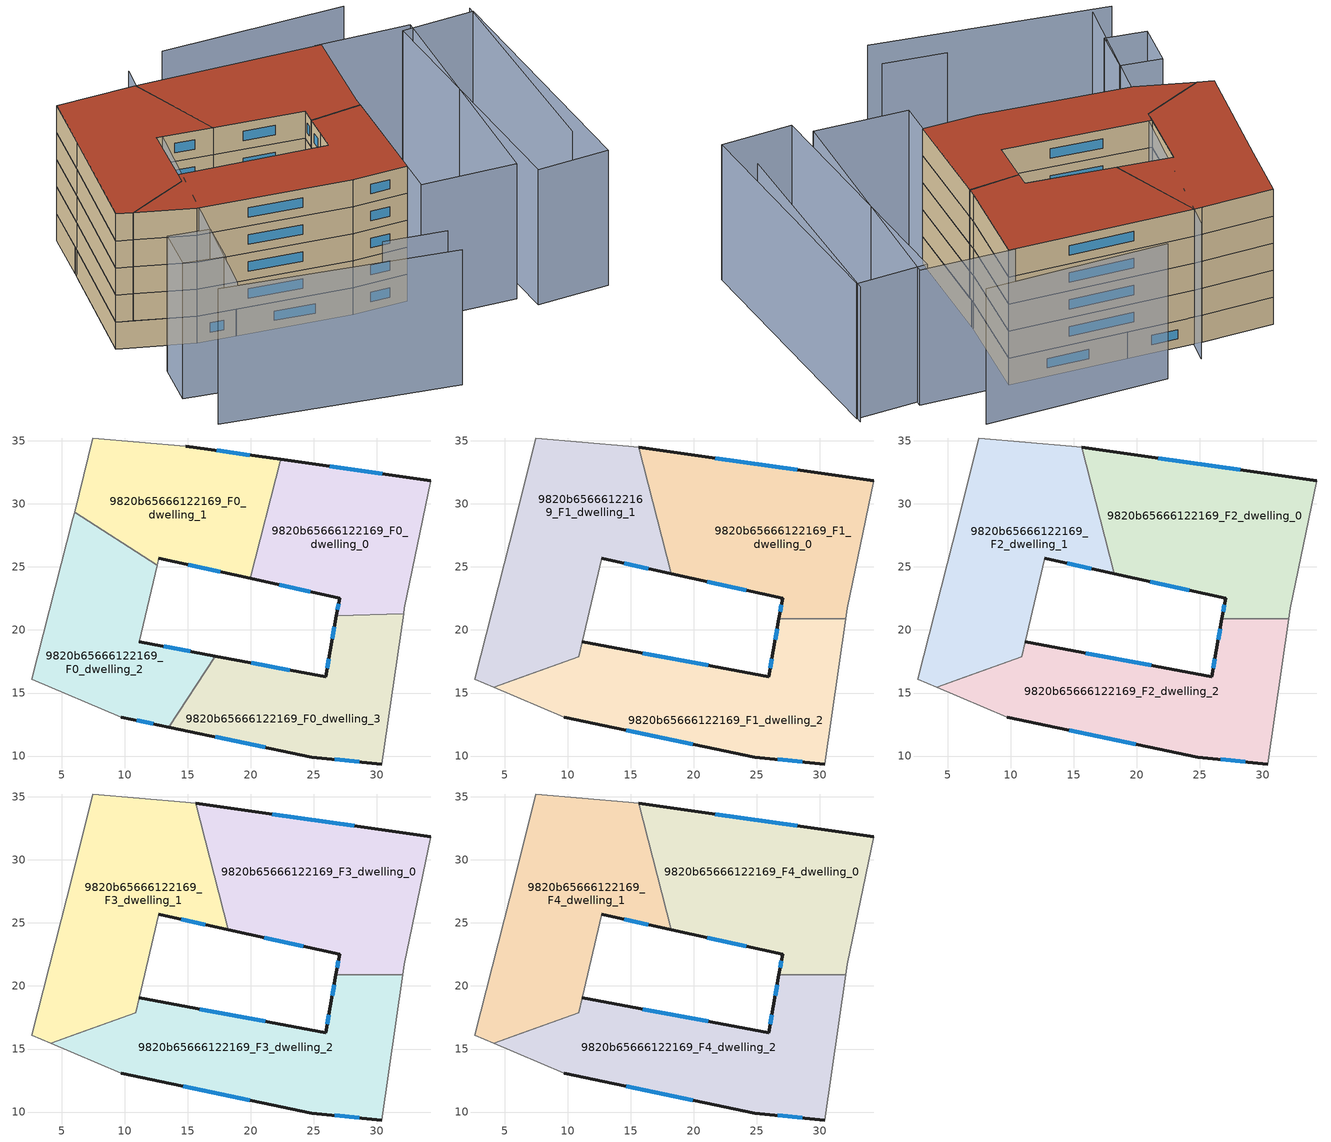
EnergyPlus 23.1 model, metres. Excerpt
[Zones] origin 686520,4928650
9820b65666122169_F0_dwelling_0
 floor ground (EU_floor_Construction): 34.3,31.85 32.18,21.72 32.12,21.31 26.8,21.14 27.05,22.54 19.94,24.1 22.37,33.53 z0
 wall outside (EU_wall_Construction): 19.94,24.1 27.05,22.54 26.8,21.14 / 34.3,31.85 22.37,33.53 z0:3
 wall adiabatic (EU_wall_Construction): 32.12,21.31 32.18,21.72 34.3,31.85 z0:3
 wall to 9820b65666122169_F0_dwelling_1 (EU_wall_Construction): 22.37,33.53 19.94,24.1 z0:3
 wall to 9820b65666122169_F0_dwelling_3 (EU_wall_Construction): 26.8,21.14 32.12,21.31 z0:3
 window (EU_Window_Construction): 26.97,22.08 26.88,21.59 / 22.25,23.59 24.74,23.04 / 30.42,32.39 26.25,32.98 z0.98:2.02
9820b65666122169_F0_dwelling_1
 floor ground (EU_floor_Construction): 22.37,33.53 19.94,24.1 12.69,25.69 12.56,25.13 6.03,29.35 7.47,35.24 14.83,34.6 z0
 wall outside (EU_wall_Construction): 22.37,33.53 14.83,34.6 / 12.69,25.69 19.94,24.1 z0:3
 wall adiabatic (EU_wall_Construction): 12.56,25.13 12.69,25.69 / 14.83,34.6 7.47,35.24 6.03,29.35 z0:3
 wall to 9820b65666122169_F0_dwelling_2 (EU_wall_Construction): 6.02,29.35 12.56,25.13 z0:3
 window (EU_Window_Construction): 19.92,33.88 17.29,34.25 / 15.05,25.17 17.58,24.61 z0.98:2.02
9820b65666122169_F0_dwelling_2
 floor ground (EU_floor_Construction): 12.56,25.13 11.13,19.07 17.18,17.93 13.48,12.29 9.72,13.08 2.6,16.08 5.89,28.82 6.03,29.35 z0
 wall outside (EU_wall_Construction): 17.18,17.93 11.13,19.07 / 9.72,13.08 13.48,12.29 z0:3
 wall adiabatic (EU_wall_Construction): 6.03,29.35 5.89,28.82 2.6,16.08 9.72,13.08 / 11.13,19.07 12.56,25.13 z0:3
 wall to 9820b65666122169_F0_dwelling_3 (EU_wall_Construction): 13.48,12.29 17.18,17.93 z0:3
 window (EU_Window_Construction): 15.21,18.3 13.1,18.7 / 10.95,12.82 12.26,12.54 z0.98:2.02
9820b65666122169_F0_dwelling_3
 floor ground (EU_floor_Construction): 32.12,21.31 30.39,9.37 24.85,9.91 13.48,12.29 17.18,17.93 25.95,16.29 26.31,18.41 26.8,21.14 z0
 wall outside (EU_wall_Construction): 13.48,12.29 24.85,9.91 30.39,9.37 / 26.8,21.14 26.31,18.41 25.95,16.29 17.18,17.93 z0:3
 wall adiabatic (EU_wall_Construction): 30.39,9.37 32.12,21.31 z0:3
 window (EU_Window_Construction): 17.18,11.51 21.16,10.68 / 23.1,16.82 20.03,17.4 / 26.2,17.72 26.07,16.98 / 26.64,20.25 26.47,19.29 / 26.65,9.73 28.59,9.54 z0.98:2.02
9820b65666122169_F1_dwelling_0
 floor to 9820b65666122169_F0_dwelling_0 (EU_floor_Construction): 34.3,31.85 32.18,21.72 32.12,21.31 26.8,21.14 27.05,22.54 19.94,24.1 22.37,33.53 z3
 floor to 9820b65666122169_F0_dwelling_1 (EU_floor_Construction): 22.37,33.53 19.94,24.1 18.2,24.48 15.63,34.48 z3
 floor to 9820b65666122169_F0_dwelling_3 (EU_floor_Construction): 32.12,21.31 32.06,20.9 26.76,20.9 26.8,21.14 z3
 wall outside (EU_wall_Construction): 18.2,24.48 27.05,22.54 26.76,20.9 / 34.3,31.85 15.63,34.48 z3:6
 wall adiabatic (EU_wall_Construction): 32.06,20.9 32.18,21.72 34.3,31.85 z3:6
 wall to 9820b65666122169_F1_dwelling_1 (EU_wall_Construction): 15.63,34.48 18.2,24.48 z3:6
 wall to 9820b65666122169_F1_dwelling_2 (EU_wall_Construction): 26.76,20.9 32.06,20.9 z3:6
 window (EU_Window_Construction): 26.96,22 26.85,21.43 / 21.08,23.85 24.17,23.17 / 28.23,32.7 21.7,33.63 z3.98:5.02
9820b65666122169_F1_dwelling_1
 floor to 9820b65666122169_F0_dwelling_1 (EU_floor_Construction): 15.63,34.48 18.2,24.48 12.69,25.69 12.56,25.13 6.02,29.35 7.47,35.24 14.83,34.6 z3
 floor to 9820b65666122169_F0_dwelling_2 (EU_floor_Construction): 12.56,25.13 10.86,17.89 4.11,15.44 2.6,16.08 5.89,28.82 6.02,29.35 z3
 wall outside (EU_wall_Construction): 12.69,25.69 18.2,24.48 z3:6
 wall adiabatic (EU_wall_Construction): 15.63,34.48 14.83,34.6 7.47,35.24 5.89,28.82 2.6,16.08 4.11,15.44 6.41,16.28 / 11.13,19.07 12.69,25.69 / 6.42,16.28 10.86,17.89 z3:6
 wall to 9820b65666122169_F1_dwelling_2 (EU_wall_Construction): 10.86,17.89 11.13,19.07 z3:6
 window (EU_Window_Construction): 14.48,25.29 16.41,24.87 z3.98:5.02
9820b65666122169_F1_dwelling_2
 floor to 9820b65666122169_F0_dwelling_3 (EU_floor_Construction): 32.06,20.9 30.39,9.37 24.85,9.91 13.49,12.29 17.18,17.93 25.95,16.29 26.31,18.41 26.76,20.9 z3
 floor to 9820b65666122169_F0_dwelling_2 (EU_floor_Construction): 17.18,17.93 13.49,12.29 9.72,13.08 4.11,15.44 10.86,17.89 11.13,19.07 z3
 wall outside (EU_wall_Construction): 26.76,20.9 26.31,18.41 25.95,16.29 11.13,19.07 / 9.72,13.08 24.85,9.91 30.39,9.37 z3:6
 wall adiabatic (EU_wall_Construction): 10.86,17.89 4.11,15.44 9.72,13.08 / 30.39,9.37 32.06,20.9 z3:6
 window (EU_Window_Construction): 21.13,17.19 15.95,18.16 / 26.2,17.72 26.07,16.98 / 26.61,20.09 26.46,19.22 / 26.65,9.73 28.59,9.54 / 14.64,12.05 19.93,10.94 z3.98:5.02
9820b65666122169_F2_dwelling_0
 floor to 9820b65666122169_F1_dwelling_0 (EU_floor_Construction): 34.3,31.85 32.18,21.72 32.06,20.9 26.76,20.9 27.05,22.54 18.2,24.48 15.63,34.48 z6
 wall outside (EU_wall_Construction): 18.2,24.48 27.05,22.54 26.76,20.9 / 34.3,31.85 15.63,34.48 z6:9
 wall adiabatic (EU_wall_Construction): 32.06,20.9 32.18,21.72 34.3,31.85 z6:9
 wall to 9820b65666122169_F2_dwelling_1 (EU_wall_Construction): 15.63,34.48 18.2,24.48 z6:9
 wall to 9820b65666122169_F2_dwelling_2 (EU_wall_Construction): 26.76,20.9 32.06,20.9 z6:9
 window (EU_Window_Construction): 26.96,22 26.85,21.43 / 21.08,23.85 24.17,23.17 / 28.23,32.7 21.7,33.63 z6.98:8.02
9820b65666122169_F2_dwelling_1
 floor to 9820b65666122169_F1_dwelling_1 (EU_floor_Construction): 15.63,34.48 18.2,24.48 12.69,25.69 10.86,17.89 4.11,15.44 2.6,16.08 5.89,28.82 7.47,35.24 14.83,34.6 z6
 wall outside (EU_wall_Construction): 12.69,25.69 18.2,24.48 z6:9
 wall adiabatic (EU_wall_Construction): 15.63,34.48 14.83,34.6 7.47,35.24 5.89,28.82 2.6,16.08 4.11,15.44 6.41,16.28 / 11.13,19.07 12.69,25.69 / 6.42,16.28 10.86,17.89 z6:9
 wall to 9820b65666122169_F2_dwelling_2 (EU_wall_Construction): 10.86,17.89 11.13,19.07 z6:9
 window (EU_Window_Construction): 14.48,25.29 16.41,24.87 z6.98:8.02
9820b65666122169_F2_dwelling_2
 floor to 9820b65666122169_F1_dwelling_2 (EU_floor_Construction): 32.06,20.9 30.39,9.37 24.85,9.91 9.72,13.08 4.11,15.44 10.86,17.89 11.13,19.07 25.95,16.29 26.31,18.41 26.76,20.9 z6
 wall outside (EU_wall_Construction): 26.76,20.9 26.31,18.41 25.95,16.29 11.13,19.07 / 9.72,13.08 24.85,9.91 30.39,9.37 z6:9
 wall adiabatic (EU_wall_Construction): 10.86,17.89 4.11,15.44 9.72,13.08 / 30.39,9.37 32.06,20.9 z6:9
 window (EU_Window_Construction): 21.13,17.19 15.95,18.16 / 26.2,17.72 26.07,16.98 / 26.61,20.09 26.46,19.22 / 26.65,9.73 28.59,9.54 / 14.64,12.05 19.93,10.94 z6.98:8.02
9820b65666122169_F3_dwelling_0
 floor to 9820b65666122169_F2_dwelling_0 (EU_floor_Construction): 34.3,31.85 32.18,21.72 32.06,20.9 26.76,20.9 27.05,22.54 18.2,24.48 15.63,34.48 z9
 wall outside (EU_wall_Construction): 18.2,24.48 27.05,22.54 26.76,20.9 / 34.3,31.85 15.63,34.48 z9:12
 wall adiabatic (EU_wall_Construction): 32.06,20.9 32.18,21.72 34.3,31.85 z9:12
 wall to 9820b65666122169_F3_dwelling_1 (EU_wall_Construction): 15.63,34.48 18.2,24.48 z9:12
 wall to 9820b65666122169_F3_dwelling_2 (EU_wall_Construction): 26.76,20.9 32.06,20.9 z9:12
 window (EU_Window_Construction): 26.96,22 26.85,21.43 / 21.08,23.85 24.17,23.17 / 28.23,32.7 21.7,33.63 z9.98:11.02
9820b65666122169_F3_dwelling_1
 floor to 9820b65666122169_F2_dwelling_1 (EU_floor_Construction): 15.63,34.48 18.2,24.48 12.69,25.69 10.86,17.89 4.11,15.44 2.6,16.08 5.89,28.82 7.47,35.24 14.83,34.6 z9
 wall outside (EU_wall_Construction): 12.69,25.69 18.2,24.48 z9:12
 wall adiabatic (EU_wall_Construction): 15.63,34.48 14.83,34.6 7.47,35.24 5.89,28.82 2.6,16.08 4.11,15.44 6.41,16.28 / 11.13,19.07 12.69,25.69 / 6.42,16.28 10.86,17.89 z9:12
 wall to 9820b65666122169_F3_dwelling_2 (EU_wall_Construction): 10.86,17.89 11.13,19.07 z9:12
 window (EU_Window_Construction): 14.48,25.29 16.41,24.87 z9.98:11.02
9820b65666122169_F3_dwelling_2
 floor to 9820b65666122169_F2_dwelling_2 (EU_floor_Construction): 32.06,20.9 30.39,9.37 24.85,9.91 9.72,13.08 4.11,15.44 10.86,17.89 11.13,19.07 25.95,16.29 26.31,18.41 26.76,20.9 z9
 wall outside (EU_wall_Construction): 26.76,20.9 26.31,18.41 25.95,16.29 11.13,19.07 / 9.72,13.08 24.85,9.91 30.39,9.37 z9:12
 wall adiabatic (EU_wall_Construction): 10.86,17.89 4.11,15.44 9.72,13.08 / 30.39,9.37 32.06,20.9 z9:12
 window (EU_Window_Construction): 21.13,17.19 15.95,18.16 / 26.2,17.72 26.07,16.98 / 26.61,20.09 26.46,19.22 / 26.65,9.73 28.59,9.54 / 14.64,12.05 19.93,10.94 z9.98:11.02
9820b65666122169_F4_dwelling_0
 floor to 9820b65666122169_F3_dwelling_0 (EU_floor_Construction): 34.3,31.85 32.18,21.72 32.06,20.9 26.76,20.9 27.05,22.54 18.2,24.48 15.63,34.48 z12
 wall outside (EU_wall_Construction): 18.2,24.48 27.05,22.54 26.76,20.9 / 34.3,31.85 15.63,34.48 z12:15
 wall adiabatic (EU_wall_Construction): 32.06,20.9 32.18,21.72 34.3,31.85 z12:15
 wall to 9820b65666122169_F4_dwelling_1 (EU_wall_Construction): 15.63,34.48 18.2,24.48 z12:15
 wall to 9820b65666122169_F4_dwelling_2 (EU_wall_Construction): 26.76,20.9 32.06,20.9 z12:15
 window (EU_Window_Construction): 26.96,22 26.85,21.43 / 21.08,23.85 24.17,23.17 / 28.23,32.7 21.7,33.63 z12.98:14.02
 roof outside (EU_roof_Construction): 32.06,20.9 32.18,21.72 34.3,31.85 15.63,34.48 18.2,24.48 27.05,22.54 26.76,20.9 z15
9820b65666122169_F4_dwelling_1
 floor to 9820b65666122169_F3_dwelling_1 (EU_floor_Construction): 15.63,34.48 18.2,24.48 12.69,25.69 10.86,17.89 4.11,15.44 2.6,16.08 5.89,28.82 7.47,35.24 14.83,34.6 z12
 wall outside (EU_wall_Construction): 12.69,25.69 18.2,24.48 z12:15
 wall adiabatic (EU_wall_Construction): 15.63,34.48 14.83,34.6 7.47,35.24 5.89,28.82 2.6,16.08 4.11,15.44 6.41,16.28 / 11.13,19.07 12.69,25.69 / 6.42,16.28 10.86,17.89 z12:15
 wall to 9820b65666122169_F4_dwelling_2 (EU_wall_Construction): 10.86,17.89 11.13,19.07 z12:15
 window (EU_Window_Construction): 14.48,25.29 16.41,24.87 z12.98:14.02
 roof outside (EU_roof_Construction): 10.86,17.89 12.69,25.69 18.2,24.48 15.63,34.48 14.83,34.6 7.47,35.24 5.89,28.82 2.6,16.08 4.11,15.44 z15
9820b65666122169_F4_dwelling_2
 floor to 9820b65666122169_F3_dwelling_2 (EU_floor_Construction): 32.06,20.9 30.39,9.37 24.85,9.91 9.72,13.08 4.11,15.44 10.86,17.89 11.13,19.07 25.95,16.29 26.31,18.41 26.76,20.9 z12
 wall outside (EU_wall_Construction): 26.76,20.9 26.31,18.41 25.95,16.29 11.13,19.07 / 9.72,13.08 24.85,9.91 30.39,9.37 z12:15
 wall adiabatic (EU_wall_Construction): 10.86,17.89 4.11,15.44 9.72,13.08 / 30.39,9.37 32.06,20.9 z12:15
 window (EU_Window_Construction): 21.13,17.19 15.95,18.16 / 26.2,17.72 26.07,16.98 / 26.61,20.09 26.46,19.22 / 26.65,9.73 28.59,9.54 / 14.64,12.05 19.93,10.94 z12.98:14.02
 roof outside (EU_roof_Construction): 30.39,9.37 32.06,20.9 26.76,20.9 26.31,18.41 25.95,16.29 11.13,19.07 10.86,17.89 4.11,15.44 9.72,13.08 24.85,9.91 z15
shading: 4.19,-0.12 27.43,-5.84 / 21.67,-0.87 27.91,-2.31 / 16.37,36.98 6.29,-0.05 / 46.87,6.83 49.56,30.28 / 39.58,36.61 20.89,38.47 / 3.59,5.42 4.79,10.28 / 4.79,10.28 8.89,9.26 / 8.89,9.26 7.68,4.41 / 7.68,4.41 3.59,5.42 / 49.54,29.67 48.08,2.22 / 48.08,2.22 40.69,2.61 / 40.69,2.61 42.15,30.06 / 42.15,30.06 49.54,29.67 / 29.9,5.95 33.67,32.03 / 33.67,32.03 43.28,30.64 / 43.28,30.64 39.5,4.56 / 39.5,4.56 29.9,5.95 z0:15
[Building]
EU S2 Campaign: North Axis=0; Terrain=City; Solar Distribution=FullExterior
[Site:Location]
Bologna: Latitude=44.5; Longitude=11.25; Time Zone=1; Elevation=37
[SizingPeriod:WeatherFileDays]
AnnualSizingPeriod: Begin Month=1; Begin Day of Month=1; End Month=12; End Day of Month=31; Day of Week for Start Day=Monday; Use Weather File Daylight Saving Period=No; Use Weather File Rain and Snow Indicators=No
[MATERIAL]
EU_InternalMass_Material: Roughness=MediumRough; Thickness=0.1; Conductivity=1; Density=1800; Specific Heat=900; Thermal Absorptance=0.9; Solar Absorptance=0.7; Visible Absorptance=0.7
[MATERIAL:NOMASS] Roughness=MediumRough; Thermal Absorptance=0.9; Solar Absorptance=0.7; Visible Absorptance=0.7
Name | Thermal Resistance
EU_wall_NoMass | 0.905828
EU_roof_NoMass | 0.37593
EU_floor_NoMass | 0.67114
[WINDOWMATERIAL:SIMPLEGLAZINGSYSTEM]
EU_Window_SimpleGlazing: UFactor=4.52486; Solar Heat Gain Coefficient=0.85; Visible Transmittance=0.85
[CONSTRUCTION]
EU_wall_Construction: EU_wall_NoMass
EU_roof_Construction: EU_roof_NoMass
EU_floor_Construction: EU_floor_NoMass
EU_InternalMass_Construction: EU_InternalMass_Material
EU_Window_Construction: EU_Window_SimpleGlazing
[ZONE] Type=1; Multiplier=1; Ceiling Height=autocalculate; Floor Area=autocalculate; Part of Total Floor Area=Yes
Name | Volume
9820b65666122169_F0_dwelling_0 | 386.117
9820b65666122169_F1_dwelling_0 | 514.816
9820b65666122169_F2_dwelling_0; 9820b65666122169_F3_dwelling_0; 9820b65666122169_F4_dwelling_0 | 514.821
9820b65666122169_F0_dwelling_1 | 386.112
9820b65666122169_F1_dwelling_1 | 511.226
9820b65666122169_F2_dwelling_1; 9820b65666122169_F3_dwelling_1; 9820b65666122169_F4_dwelling_1 | 511.23
9820b65666122169_F0_dwelling_2 | 386.109
9820b65666122169_F1_dwelling_2 | 518.405
9820b65666122169_F2_dwelling_2; 9820b65666122169_F3_dwelling_2; 9820b65666122169_F4_dwelling_2 | 518.408
9820b65666122169_F0_dwelling_3 | 386.136
[INTERNALMASS] Construction=EU_InternalMass_Construction
Name | Zone or ZoneList | Surface Area
9820b65666122169_F0_dwelling_0_EU_InternalMass | 9820b65666122169_F0_dwelling_0 | 128.706
9820b65666122169_F0_dwelling_1_EU_InternalMass | 9820b65666122169_F0_dwelling_1 | 128.704
9820b65666122169_F0_dwelling_2_EU_InternalMass | 9820b65666122169_F0_dwelling_2 | 128.703
9820b65666122169_F0_dwelling_3_EU_InternalMass | 9820b65666122169_F0_dwelling_3 | 128.712
9820b65666122169_F1_dwelling_0_EU_InternalMass | 9820b65666122169_F1_dwelling_0 | 171.607
9820b65666122169_F1_dwelling_1_EU_InternalMass | 9820b65666122169_F1_dwelling_1 | 170.413
9820b65666122169_F1_dwelling_2_EU_InternalMass | 9820b65666122169_F1_dwelling_2 | 172.801
9820b65666122169_F2_dwelling_0_EU_InternalMass | 9820b65666122169_F2_dwelling_0 | 171.607
9820b65666122169_F2_dwelling_1_EU_InternalMass | 9820b65666122169_F2_dwelling_1 | 170.413
9820b65666122169_F2_dwelling_2_EU_InternalMass | 9820b65666122169_F2_dwelling_2 | 172.801
9820b65666122169_F3_dwelling_0_EU_InternalMass | 9820b65666122169_F3_dwelling_0 | 171.607
9820b65666122169_F3_dwelling_1_EU_InternalMass | 9820b65666122169_F3_dwelling_1 | 170.413
9820b65666122169_F3_dwelling_2_EU_InternalMass | 9820b65666122169_F3_dwelling_2 | 172.801
9820b65666122169_F4_dwelling_0_EU_InternalMass | 9820b65666122169_F4_dwelling_0 | 171.607
9820b65666122169_F4_dwelling_1_EU_InternalMass | 9820b65666122169_F4_dwelling_1 | 170.413
9820b65666122169_F4_dwelling_2_EU_InternalMass | 9820b65666122169_F4_dwelling_2 | 172.801
[OTHEREQUIPMENT] Fuel Type=Electricity; Design Level Calculation Method=Watts/Area; Power per Zone Floor Area=1; Fraction Latent=0; Fraction Radiant=0; Fraction Lost=0; Carbon Dioxide Generation Rate=0; EndUse Subcategory=EU_Step8_InternalGains
Name | Zone or ZoneList or Space or SpaceList | Schedule
EU_Step8_InternalGain_9820b65666122169_F0_dwelling_0_f000 | 9820b65666122169_F0_dwelling_0 | EU_Step8_GainSchedule_9820b65666122169_F0_dwelling_0_f000
EU_Step8_InternalGain_9820b65666122169_F0_dwelling_1_f000 | 9820b65666122169_F0_dwelling_1 | EU_Step8_GainSchedule_9820b65666122169_F0_dwelling_1_f000
EU_Step8_InternalGain_9820b65666122169_F0_dwelling_2_f000 | 9820b65666122169_F0_dwelling_2 | EU_Step8_GainSchedule_9820b65666122169_F0_dwelling_2_f000
EU_Step8_InternalGain_9820b65666122169_F0_dwelling_3_f000 | 9820b65666122169_F0_dwelling_3 | EU_Step8_GainSchedule_9820b65666122169_F0_dwelling_3_f000
EU_Step8_InternalGain_9820b65666122169_F1_dwelling_0_f000 | 9820b65666122169_F1_dwelling_0 | EU_Step8_GainSchedule_9820b65666122169_F1_dwelling_0_f000
EU_Step8_InternalGain_9820b65666122169_F1_dwelling_1_f000 | 9820b65666122169_F1_dwelling_1 | EU_Step8_GainSchedule_9820b65666122169_F1_dwelling_1_f000
EU_Step8_InternalGain_9820b65666122169_F1_dwelling_2_f000 | 9820b65666122169_F1_dwelling_2 | EU_Step8_GainSchedule_9820b65666122169_F1_dwelling_2_f000
EU_Step8_InternalGain_9820b65666122169_F2_dwelling_0_f000 | 9820b65666122169_F2_dwelling_0 | EU_Step8_GainSchedule_9820b65666122169_F2_dwelling_0_f000
EU_Step8_InternalGain_9820b65666122169_F2_dwelling_1_f000 | 9820b65666122169_F2_dwelling_1 | EU_Step8_GainSchedule_9820b65666122169_F2_dwelling_1_f000
EU_Step8_InternalGain_9820b65666122169_F2_dwelling_2_f000 | 9820b65666122169_F2_dwelling_2 | EU_Step8_GainSchedule_9820b65666122169_F2_dwelling_2_f000
EU_Step8_InternalGain_9820b65666122169_F3_dwelling_0_f000 | 9820b65666122169_F3_dwelling_0 | EU_Step8_GainSchedule_9820b65666122169_F3_dwelling_0_f000
EU_Step8_InternalGain_9820b65666122169_F3_dwelling_1_f000 | 9820b65666122169_F3_dwelling_1 | EU_Step8_GainSchedule_9820b65666122169_F3_dwelling_1_f000
EU_Step8_InternalGain_9820b65666122169_F3_dwelling_2_f000 | 9820b65666122169_F3_dwelling_2 | EU_Step8_GainSchedule_9820b65666122169_F3_dwelling_2_f000
EU_Step8_InternalGain_9820b65666122169_F4_dwelling_0_f000 | 9820b65666122169_F4_dwelling_0 | EU_Step8_GainSchedule_9820b65666122169_F4_dwelling_0_f000
EU_Step8_InternalGain_9820b65666122169_F4_dwelling_1_f000 | 9820b65666122169_F4_dwelling_1 | EU_Step8_GainSchedule_9820b65666122169_F4_dwelling_1_f000
EU_Step8_InternalGain_9820b65666122169_F4_dwelling_2_f000 | 9820b65666122169_F4_dwelling_2 | EU_Step8_GainSchedule_9820b65666122169_F4_dwelling_2_f000
[ZONEVENTILATION:DESIGNFLOWRATE] Schedule=EU_AlwaysOn; Design Flow Rate Calculation Method=AirChanges/Hour; Air Changes per Hour=0.73129; Ventilation Type=Natural; Fan Pressure Rise=0; Fan Total Efficiency=1; Constant Term Coefficient=1; Temperature Term Coefficient=0; Velocity Term Coefficient=0; Velocity Squared Term Coefficient=0; Minimum Indoor Temperature=-100; Maximum Indoor Temperature=100; Delta Temperature=-100; Minimum Outdoor Temperature=-100; Maximum Outdoor Temperature=100; Maximum Wind Speed=40
Name | Zone or ZoneList or Space or SpaceList
EU_ConstantAir_9820b65666122169_F0_dwelling_0 | 9820b65666122169_F0_dwelling_0
EU_ConstantAir_9820b65666122169_F0_dwelling_1 | 9820b65666122169_F0_dwelling_1
EU_ConstantAir_9820b65666122169_F0_dwelling_2 | 9820b65666122169_F0_dwelling_2
EU_ConstantAir_9820b65666122169_F0_dwelling_3 | 9820b65666122169_F0_dwelling_3
EU_ConstantAir_9820b65666122169_F1_dwelling_0 | 9820b65666122169_F1_dwelling_0
EU_ConstantAir_9820b65666122169_F1_dwelling_1 | 9820b65666122169_F1_dwelling_1
EU_ConstantAir_9820b65666122169_F1_dwelling_2 | 9820b65666122169_F1_dwelling_2
EU_ConstantAir_9820b65666122169_F2_dwelling_0 | 9820b65666122169_F2_dwelling_0
EU_ConstantAir_9820b65666122169_F2_dwelling_1 | 9820b65666122169_F2_dwelling_1
EU_ConstantAir_9820b65666122169_F2_dwelling_2 | 9820b65666122169_F2_dwelling_2
EU_ConstantAir_9820b65666122169_F3_dwelling_0 | 9820b65666122169_F3_dwelling_0
EU_ConstantAir_9820b65666122169_F3_dwelling_1 | 9820b65666122169_F3_dwelling_1
EU_ConstantAir_9820b65666122169_F3_dwelling_2 | 9820b65666122169_F3_dwelling_2
EU_ConstantAir_9820b65666122169_F4_dwelling_0 | 9820b65666122169_F4_dwelling_0
EU_ConstantAir_9820b65666122169_F4_dwelling_1 | 9820b65666122169_F4_dwelling_1
EU_ConstantAir_9820b65666122169_F4_dwelling_2 | 9820b65666122169_F4_dwelling_2
[HVACTEMPLATE:THERMOSTAT] Constant Heating Setpoint=20; Constant Cooling Setpoint=50
EU_HeatOnly_9820b65666122169_F0_dwelling_0; EU_HeatOnly_9820b65666122169_F0_dwelling_1; EU_HeatOnly_9820b65666122169_F0_dwelling_2; EU_HeatOnly_9820b65666122169_F0_dwelling_3; EU_HeatOnly_9820b65666122169_F1_dwelling_0; EU_HeatOnly_9820b65666122169_F1_dwelling_1; EU_HeatOnly_9820b65666122169_F1_dwelling_2; EU_HeatOnly_9820b65666122169_F2_dwelling_0; EU_HeatOnly_9820b65666122169_F2_dwelling_1; EU_HeatOnly_9820b65666122169_F2_dwelling_2; EU_HeatOnly_9820b65666122169_F3_dwelling_0; EU_HeatOnly_9820b65666122169_F3_dwelling_1; EU_HeatOnly_9820b65666122169_F3_dwelling_2; EU_HeatOnly_9820b65666122169_F4_dwelling_0; EU_HeatOnly_9820b65666122169_F4_dwelling_1; EU_HeatOnly_9820b65666122169_F4_dwelling_2
[HVACTEMPLATE:ZONE:IDEALLOADSAIRSYSTEM] System Availability Schedule=EU_AlwaysOn; Maximum Heating Supply Air Temperature=50; Minimum Cooling Supply Air Temperature=13; Maximum Heating Supply Air Humidity Ratio=0.0156; Minimum Cooling Supply Air Humidity Ratio=0.0077; Heating Limit=NoLimit; Cooling Limit=NoLimit; Heating Availability Schedule=EU_AlwaysOn; Cooling Availability Schedule=EU_CoolingOff; Dehumidification Control Type=ConstantSensibleHeatRatio; Cooling Sensible Heat Ratio=0.7; Dehumidification Setpoint=60; Humidification Control Type=None; Humidification Setpoint=30; Outdoor Air Method=None; Outdoor Air Flow Rate per Person=0.00944; Outdoor Air Flow Rate per Zone Floor Area=0; Outdoor Air Flow Rate per Zone=0; Demand Controlled Ventilation Type=None; Outdoor Air Economizer Type=NoEconomizer; Heat Recovery Type=None; Sensible Heat Recovery Effectiveness=0.7; Latent Heat Recovery Effectiveness=0.65
Name | Template Thermostat
9820b65666122169_F0_dwelling_0 | EU_HeatOnly_9820b65666122169_F0_dwelling_0
9820b65666122169_F0_dwelling_1 | EU_HeatOnly_9820b65666122169_F0_dwelling_1
9820b65666122169_F0_dwelling_2 | EU_HeatOnly_9820b65666122169_F0_dwelling_2
9820b65666122169_F0_dwelling_3 | EU_HeatOnly_9820b65666122169_F0_dwelling_3
9820b65666122169_F1_dwelling_0 | EU_HeatOnly_9820b65666122169_F1_dwelling_0
9820b65666122169_F1_dwelling_1 | EU_HeatOnly_9820b65666122169_F1_dwelling_1
9820b65666122169_F1_dwelling_2 | EU_HeatOnly_9820b65666122169_F1_dwelling_2
9820b65666122169_F2_dwelling_0 | EU_HeatOnly_9820b65666122169_F2_dwelling_0
9820b65666122169_F2_dwelling_1 | EU_HeatOnly_9820b65666122169_F2_dwelling_1
9820b65666122169_F2_dwelling_2 | EU_HeatOnly_9820b65666122169_F2_dwelling_2
9820b65666122169_F3_dwelling_0 | EU_HeatOnly_9820b65666122169_F3_dwelling_0
9820b65666122169_F3_dwelling_1 | EU_HeatOnly_9820b65666122169_F3_dwelling_1
9820b65666122169_F3_dwelling_2 | EU_HeatOnly_9820b65666122169_F3_dwelling_2
9820b65666122169_F4_dwelling_0 | EU_HeatOnly_9820b65666122169_F4_dwelling_0
9820b65666122169_F4_dwelling_1 | EU_HeatOnly_9820b65666122169_F4_dwelling_1
9820b65666122169_F4_dwelling_2 | EU_HeatOnly_9820b65666122169_F4_dwelling_2
[SIZING:ZONE] Zone Cooling Design Supply Air Temperature Input Method=SupplyAirTemperature; Zone Cooling Design Supply Air Temperature=13; Zone Heating Design Supply Air Temperature Input Method=SupplyAirTemperature; Zone Heating Design Supply Air Temperature=50; Zone Cooling Design Supply Air Humidity Ratio=0.008; Zone Heating Design Supply Air Humidity Ratio=0.008; Cooling Design Air Flow Method=DesignDay; Cooling Design Air Flow Rate=0; Cooling Minimum Air Flow per Zone Floor Area=0.000762; Cooling Minimum Air Flow=0; Cooling Minimum Air Flow Fraction=0.2; Heating Design Air Flow Method=DesignDay; Heating Design Air Flow Rate=0; Heating Maximum Air Flow per Zone Floor Area=0.002032; Heating Maximum Air Flow=0.141576; Heating Maximum Air Flow Fraction=0.3; Account for Dedicated Outdoor Air System=No; Dedicated Outdoor Air System Control Strategy=NeutralSupplyAir; Dedicated Outdoor Air Low Setpoint Temperature for Design=autosize; Dedicated Outdoor Air High Setpoint Temperature for Design=autosize; Zone Load Sizing Method=Sensible Load Only No Latent Load; Zone Latent Cooling Design Supply Air Humidity Ratio Input Method=HumidityRatioDifference; Zone Cooling Design Supply Air Humidity Ratio Difference=0.005; Zone Latent Heating Design Supply Air Humidity Ratio Input Method=HumidityRatioDifference; Zone Humidification Design Supply Air Humidity Ratio Difference=0.005
9820b65666122169_F0_dwelling_0; 9820b65666122169_F0_dwelling_1; 9820b65666122169_F0_dwelling_2; 9820b65666122169_F0_dwelling_3; 9820b65666122169_F1_dwelling_0; 9820b65666122169_F1_dwelling_1; 9820b65666122169_F1_dwelling_2; 9820b65666122169_F2_dwelling_0; 9820b65666122169_F2_dwelling_1; 9820b65666122169_F2_dwelling_2; 9820b65666122169_F3_dwelling_0; 9820b65666122169_F3_dwelling_1; 9820b65666122169_F3_dwelling_2; 9820b65666122169_F4_dwelling_0; 9820b65666122169_F4_dwelling_1; 9820b65666122169_F4_dwelling_2
[SCHEDULE:CONSTANT]
Name | Hourly Value
EU_AlwaysOn | 1
EU_CoolingOff | 0
[SCHEDULE:FILE] Column Number=1; Rows to Skip at Top=0; Number of Hours of Data=8760; Column Separator=Comma; Interpolate to Timestep=No; Minutes per Item=60; Adjust Schedule for Daylight Savings=Yes
Name | File
EU_Step8_GainSchedule_9820b65666122169_F0_dwelling_0_f000 | ../../schedules/9820b65666122169/9820b65666122169_F0_dwelling_0_f000_gain.csv
EU_Step8_GainSchedule_9820b65666122169_F0_dwelling_1_f000 | ../../schedules/9820b65666122169/9820b65666122169_F0_dwelling_1_f000_gain.csv
EU_Step8_GainSchedule_9820b65666122169_F0_dwelling_2_f000 | ../../schedules/9820b65666122169/9820b65666122169_F0_dwelling_2_f000_gain.csv
EU_Step8_GainSchedule_9820b65666122169_F0_dwelling_3_f000 | ../../schedules/9820b65666122169/9820b65666122169_F0_dwelling_3_f000_gain.csv
EU_Step8_GainSchedule_9820b65666122169_F1_dwelling_0_f000 | ../../schedules/9820b65666122169/9820b65666122169_F1_dwelling_0_f000_gain.csv
EU_Step8_GainSchedule_9820b65666122169_F1_dwelling_1_f000 | ../../schedules/9820b65666122169/9820b65666122169_F1_dwelling_1_f000_gain.csv
EU_Step8_GainSchedule_9820b65666122169_F1_dwelling_2_f000 | ../../schedules/9820b65666122169/9820b65666122169_F1_dwelling_2_f000_gain.csv
EU_Step8_GainSchedule_9820b65666122169_F2_dwelling_0_f000 | ../../schedules/9820b65666122169/9820b65666122169_F2_dwelling_0_f000_gain.csv
EU_Step8_GainSchedule_9820b65666122169_F2_dwelling_1_f000 | ../../schedules/9820b65666122169/9820b65666122169_F2_dwelling_1_f000_gain.csv
EU_Step8_GainSchedule_9820b65666122169_F2_dwelling_2_f000 | ../../schedules/9820b65666122169/9820b65666122169_F2_dwelling_2_f000_gain.csv
EU_Step8_GainSchedule_9820b65666122169_F3_dwelling_0_f000 | ../../schedules/9820b65666122169/9820b65666122169_F3_dwelling_0_f000_gain.csv
EU_Step8_GainSchedule_9820b65666122169_F3_dwelling_1_f000 | ../../schedules/9820b65666122169/9820b65666122169_F3_dwelling_1_f000_gain.csv
EU_Step8_GainSchedule_9820b65666122169_F3_dwelling_2_f000 | ../../schedules/9820b65666122169/9820b65666122169_F3_dwelling_2_f000_gain.csv
EU_Step8_GainSchedule_9820b65666122169_F4_dwelling_0_f000 | ../../schedules/9820b65666122169/9820b65666122169_F4_dwelling_0_f000_gain.csv
EU_Step8_GainSchedule_9820b65666122169_F4_dwelling_1_f000 | ../../schedules/9820b65666122169/9820b65666122169_F4_dwelling_1_f000_gain.csv
EU_Step8_GainSchedule_9820b65666122169_F4_dwelling_2_f000 | ../../schedules/9820b65666122169/9820b65666122169_F4_dwelling_2_f000_gain.csv
